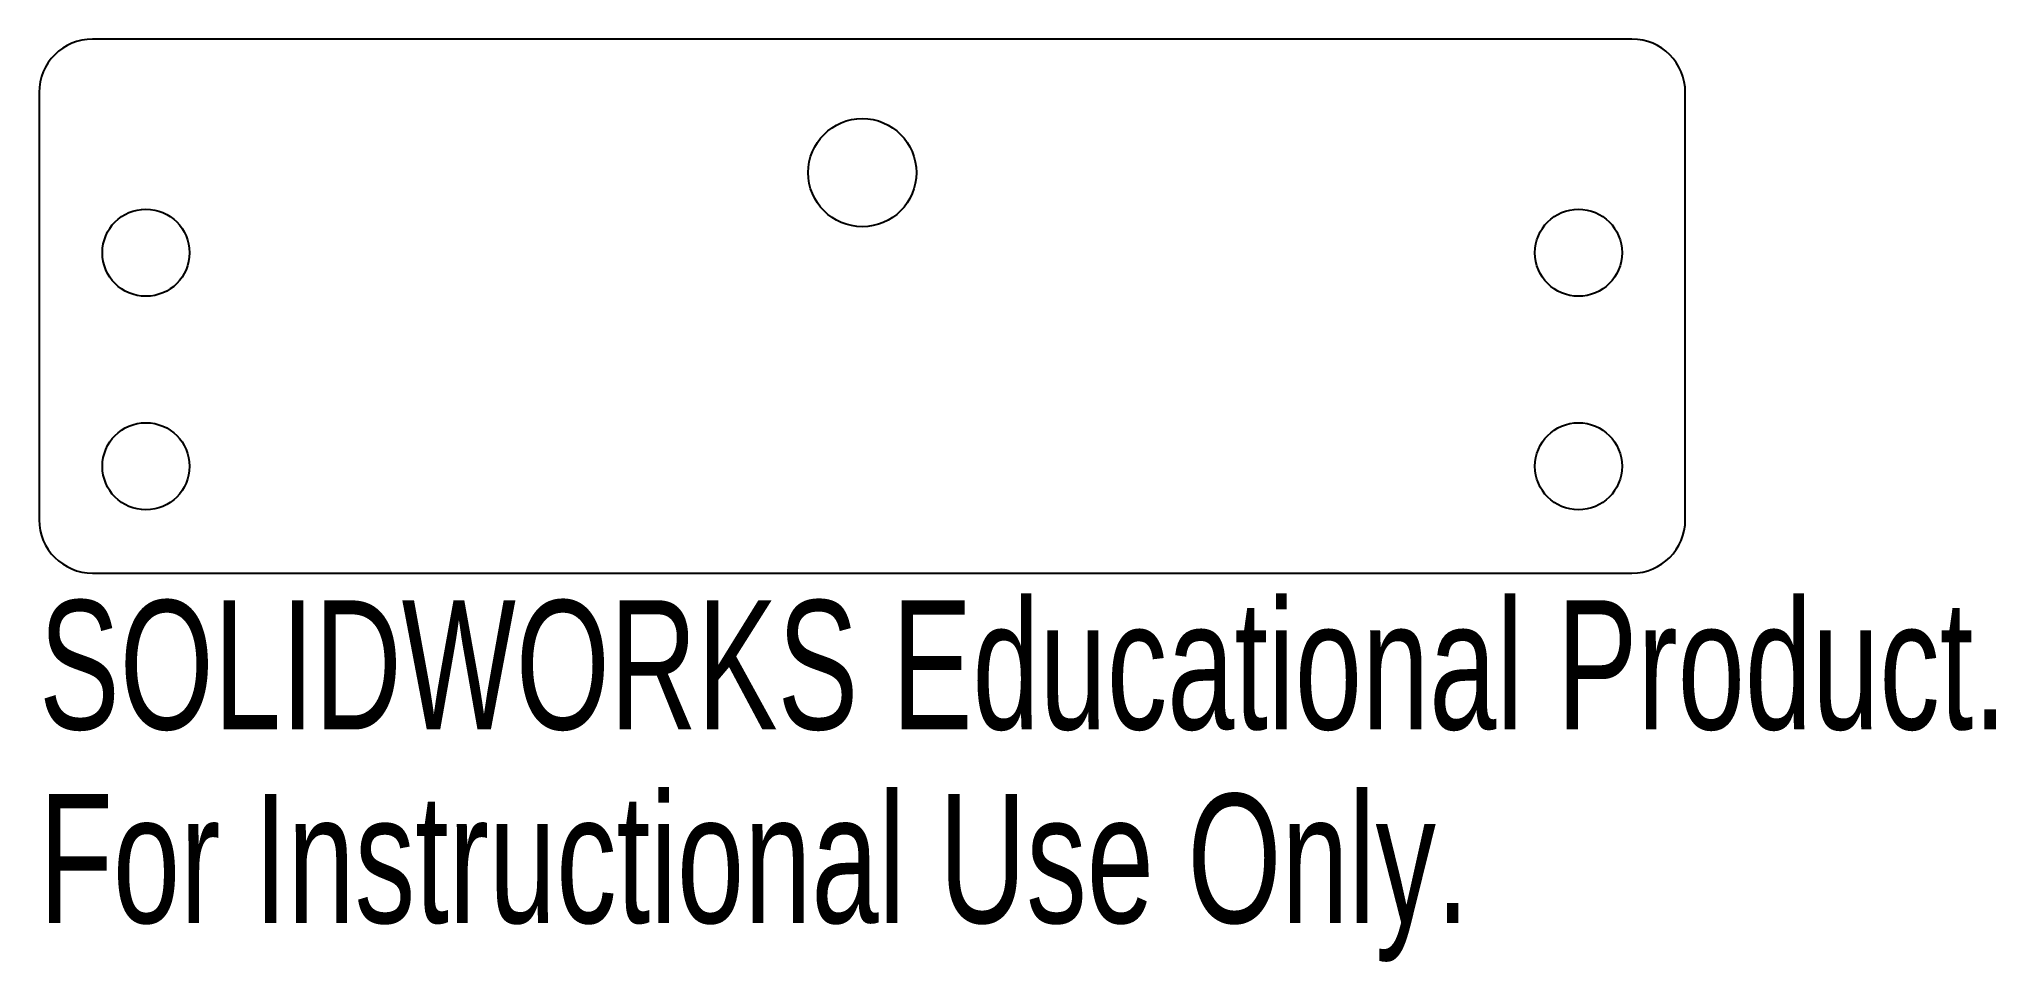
# Model space of a CAD drawing. Header units: millimetres. Extents: x -30.8 to 42.4, y -24.6 to 10.
import ezdxf

# ---------------------------------------------------------------- set-up
doc = ezdxf.new("R2010")
doc.units = ezdxf.units.MM
doc.styles.add('SLDTEXTSTYLE0', font='TXT', dxfattribs={"width": 0.7})

msp = doc.modelspace()

# ---------------------------------------------------------------- linework, layer by layer
at = {"color": 7, "linetype": 'Continuous', "lineweight": 25}
for p, q in [((28.82, 10), (-28.82, 10)), ((-30.82, 8), (-30.82, -8)), ((30.82, -8), (30.82, 8)), ((-28.82, -10), (28.82, -10))]:
    msp.add_line(p, q, dxfattribs=at)
for centre, radius in [((0.002, 5), 2.025), ((-26.82, 2), 1.632), ((26.82, 2), 1.632), ((-26.82, -6), 1.632), ((26.82, -6), 1.632)]:
    msp.add_circle(centre, radius, dxfattribs=at)
for centre, start, end in [((-28.82, 8), 90, 180), ((28.82, 8), 0, 90), ((-28.82, -8), 180, 270), ((28.82, -8), 270, 0)]:
    msp.add_arc(centre, 2, start, end, dxfattribs=at)

# ---------------------------------------------------------------- texts
at = {"color": 7, "linetype": 'Continuous', "char_height": 4.83362, "attachment_point": 1, "style": 'SLDTEXTSTYLE0'}
for s, insert in [('SOLIDWORKS Educational Product.', (-30.82, -11.02)), ('For Instructional Use Only.', (-30.82, -18.27))]:
    msp.add_mtext(s, dxfattribs=dict(at, insert=insert))

doc.saveas('drawing.dxf')
